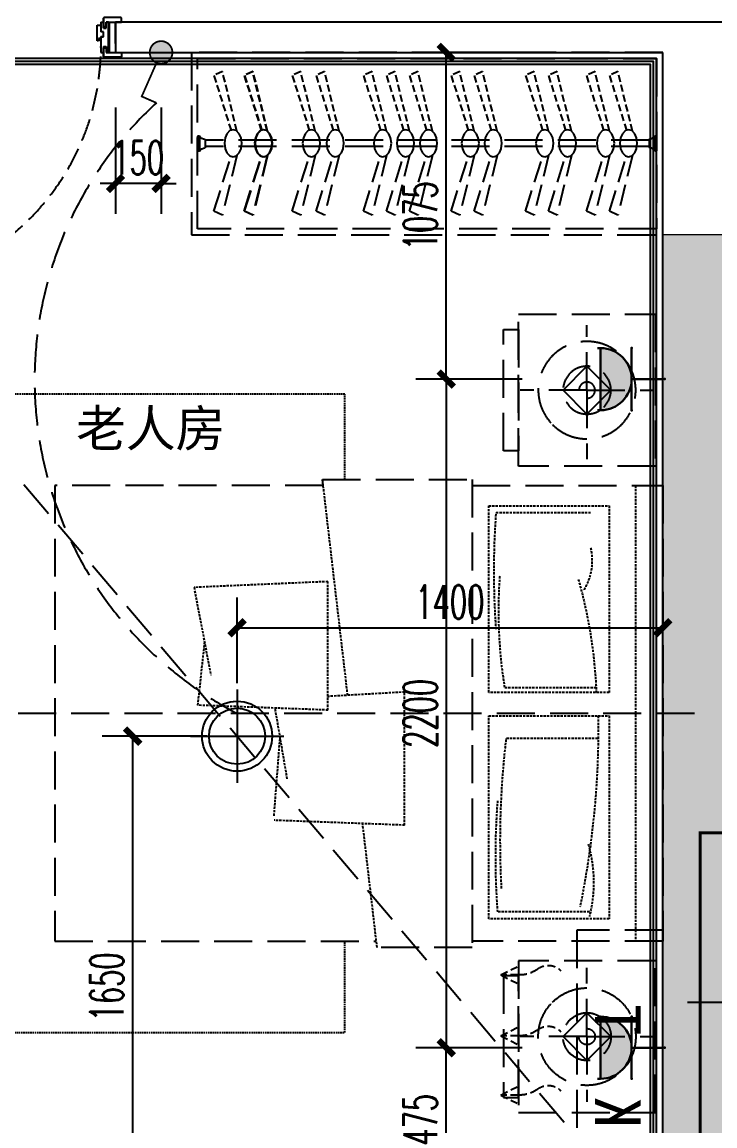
# Model space of a CAD drawing. Extents: x 184967 to 628822, y -100826 to 121332.
# Drawn here: x 400398 to 402677, y 36341 to 39974 of the extents above; entities that cross this region are included whole.
import ezdxf
from ezdxf.enums import TextEntityAlignment as Align

# ---------------------------------------------------------------- set-up
doc = ezdxf.new("R2010")
doc.units = 0
doc.header["$MEASUREMENT"] = 0
for name, pattern in [('__DASH', [0.35, 0.25, -0.1]), ('DASH', [0.35, 0.25, -0.1]), ('DASHED2', [0.375, 0.25, -0.125]), ('HIDDEN', [0.375, 0.25, -0.125])]:
    doc.linetypes.add(name, pattern=pattern)
for name, color, linetype in [('0-固定家具到顶', 55, 'Continuous'), ('0-活动家具', 55, 'Continuous'), ('E-空调', 51, 'Continuous'), ('E02-灯具开关连线', 6, 'Continuous'), ('KP12.00 Level 23 Keyplan$0$IFF-FURN-DETAIL', 250, 'Continuous'), ('P10-活动家具', 55, 'DASH'), ('P11-平面门套', 47, 'Continuous'), ('P11-平面门扇', 47, 'Continuous'), ('P13-文字说明', 52, 'Continuous'), ('T-灯具尺寸', 55, 'Continuous'), ('T03-天花造型', 30, 'Continuous'), ('T05-天花灯具', 51, 'Continuous'), ('WALL', 145, 'Continuous')]:
    doc.layers.add(name, color=color, linetype=linetype)
for name, color, linetype, lineweight in [('4#6#-col-2F~31F$0$COLU', 7, 'Continuous', 0), ('4#6#-col-2F~31F$0$COLU_HATCH', 251, 'Continuous', 0), ('E-插座', 60, 'Continuous', 30)]:
    doc.layers.add(name, color=color, linetype=linetype, lineweight=lineweight)
doc.styles.add('_TCH_LABEL', font='COMPLEX', dxfattribs={"bigfont": 'GBCBIG'})
doc.styles.add('尺寸标注', font='txt.shx', dxfattribs={"width": 0.6, "height": 110})
doc.styles.add('文字标注', font='')
doc.styles.get('文字标注').set_extended_font_data('SimSun')
doc.dimstyles.new('1-50', dxfattribs={"dimscale": 50, "dimtxt": 110, "dimasz": 1, "dimexe": 2, "dimexo": 2, "dimgap": 0.6, "dimtad": 1, "dimdec": 0, "dimrnd": 5, "dimtxsty": '尺寸标注', "dimblk": 'ARCHTICK', "dimcen": 2.5, "dimclrd": 251, "dimclre": 251, "dimclrt": 50, "dimadec": 0, "dimazin": 0, "dimtfac": 1, "dimtdec": 0, "dimtix": 1, "dimtmove": 2, "dimatfit": 3, "dimldrblk": 'DOT', "dimfxl": 1, "dimarcsym": 0})

# ---------------------------------------------------------------- blocks, each defined once
blk = doc.blocks.new('*U913')
h = blk.add_hatch(color=256)
edge = h.paths.add_edge_path()
edge.add_ellipse((117.692261023738, 211.010664521014), major_axis=(72.28993609263809, 72.2899360926381), ratio=0.9999999999998557, start_angle=134.9999999999959, end_angle=224.9996776147957)
edge.add_line((117.6916857887234, 108.7772564773466), (117.6928362587226, 108.7772564773466))
edge.add_ellipse((117.692261023738, 211.010664521014), major_axis=(72.28993609263809, 72.2899360926381), ratio=0.9999999999998557, start_angle=225.000322385196, end_angle=314.9999999999959)
edge.add_line((219.9256690690237, 211.010664521014), (15.45885297845223, 211.010664521014))
for p, q in [((15.45885297687346, 221.2340053252292), (15.45885297687346, 211.010664521014)), ((219.9256690706025, 221.2340053252292), (219.9256690706025, 211.010664521014)), ((219.9256690706025, 211.010664521014), (15.45885297687346, 211.010664521014)), ((15.45885297687346, 108.7772564773466), (219.9256690706025, 108.7772564773466)), ((117.692261023738, 108.7772564773466), (117.692261023738, 6.543848433653466))]:
    blk.add_line(p, q)
at = {"extrusion": (0, 0, -1)}
blk.add_ellipse((117.692261023738, 211.010664521014), major_axis=(72.28993609263809, 72.2899360926381), ratio=0.9999999999998557, start_param=0.7853981633975202, end_param=3.926990816987313, dxfattribs=at)
for p in [(15.45885297687346, 108.7772564773466), (219.9256690706025, 108.7772564773466), (117.692261023738, 0.0002235690571978921)]:
    blk.add_point(p)
at = {"style": '_TCH_LABEL', "text_generation_flag": 4}
blk.add_text('P', height=0.004089336318310933, dxfattribs=at).set_placement((117.6802636327775, 0.004073607324016848))
at = {"style": '_TCH_LABEL'}
blk.add_attdef('B', text='', height=84.06593068615378, dxfattribs=at).set_placement((174.5899560559046, 51.23559392852962), align=Align.MIDDLE)
blk = doc.blocks.new('_ArchTick')
at = {"color": 0, "linetype": 'ByBlock', "const_width": 0.4}
blk.add_lwpolyline([(-0.5, -0.5), (0.5, 0.5)], dxfattribs=at)
blk = doc.blocks.new('*D935')
at = {"layer": 'Defpoints', "color": 0, "transparency": 16777216}
for p in [(402505.5467367108, 38798.73281561729), (401793.3517550814, 36598.73281561729), (402505.5467366969, 36598.73281561729)]:
    blk.add_point(p, dxfattribs=at)
at = {"layer": 'E-插座', "color": 251, "lineweight": -2, "transparency": 16777216}
for p, q in [((402043.3517550814, 38798.73281561729), (401693.3517550814, 38798.73281561729)), ((401793.3517550814, 38798.73281561729), (401793.3517550814, 36598.73281561729)), ((402043.3517550814, 36598.73281561729), (401693.3517550814, 36598.73281561729))]:
    blk.add_line(p, q, dxfattribs=at)
at = {"layer": 'E-插座', "color": 251, "lineweight": -2, "transparency": 16777216, "xscale": 50, "yscale": 50, "zscale": 50}
for p, rotation in [((401793.3517550814, 38798.73281561729), 90), ((401793.3517550814, 36598.73281561729), 270)]:
    blk.add_blockref('_ArchTick', p, dxfattribs=dict(at, rotation=rotation))
at = {"layer": 'E-插座', "color": 50, "transparency": 16777216, "insert": (401708.3517550813, 37698.73281561717), "char_height": 110, "attachment_point": 5, "rotation": 90, "style": '尺寸标注'}
blk.add_mtext('2200', dxfattribs=at)
blk = doc.blocks.new('_Dot')
at = {"color": 0, "linetype": 'ByBlock', "lineweight": -2}
blk.add_line((-0.5, 0), (-1, 0), dxfattribs=at)
at = {"color": 0, "linetype": 'ByBlock', "const_width": 0.5}
blk.add_lwpolyline([(-0.25, 0, 1), (0.25, 0, 1)], format="xyb", close=True, dxfattribs=at)
blk = doc.blocks.new('*D937')
at = {"layer": 'Defpoints', "color": 0, "transparency": 16777216}
for p in [(401793.3517550814, 36598.73281561279), (402505.5467366969, 36598.73281561279), (402505.5467366939, 36123.73280448579)]:
    blk.add_point(p, dxfattribs=at)
at = {"layer": 'E-插座', "color": 251, "lineweight": -2, "transparency": 16777216}
for p, q in [((402043.3517550814, 36598.73281561279), (401693.3517550814, 36598.73281561279)), ((401793.3517550814, 36123.73280448579), (401793.3517550814, 36598.73281561279)), ((402043.3517550814, 36123.73280448579), (401693.3517550814, 36123.73280448579))]:
    blk.add_line(p, q, dxfattribs=at)
at = {"layer": 'E-插座', "color": 251, "lineweight": -2, "transparency": 16777216, "xscale": 50, "yscale": 50, "zscale": 50}
for p, rotation in [((401793.3517550814, 36598.73281561279), 90), ((401793.3517550814, 36123.73280448579), 270)]:
    blk.add_blockref('_ArchTick', p, dxfattribs=dict(at, rotation=rotation))
at = {"layer": 'E-插座', "color": 50, "transparency": 16777216, "insert": (401708.3517550813, 36361.23281004917), "char_height": 110, "attachment_point": 5, "rotation": 90, "style": '尺寸标注'}
blk.add_mtext('475', dxfattribs=at)
blk = doc.blocks.new('xidingdeng')
for p, q in [((0, 3.333333333332121), (0, -3.333333333332121)), ((-3.333333333321207, 0), (3.333333333335759, 0))]:
    blk.add_line(p, q)
blk.add_circle((0, 0), 2.499999999999503)
at = {"color": 8}
blk.add_circle((0, 0), 1.999999999999602, dxfattribs=at)
blk = doc.blocks.new('*D1004')
at = {"layer": 'Defpoints', "color": 0, "linetype": 'ByBlock', "transparency": 16777216}
for p in [(401105.5467368522, 37623.73282601734), (400762.0000000005, 35973.73283412973), (401105.5468412149, 35973.73283412973)]:
    blk.add_point(p, dxfattribs=at)
at = {"layer": 'T-灯具尺寸', "color": 251, "lineweight": -2, "transparency": 16777216}
for p, q in [((401005.5467368522, 37623.73282601734), (400662.0000000005, 37623.73282601734)), ((400762.0000000005, 37623.73282601734), (400762.0000000005, 35973.73283412973)), ((401005.5468412149, 35973.73283412973), (400662.0000000005, 35973.73283412973))]:
    blk.add_line(p, q, dxfattribs=at)
at = {"layer": 'T-灯具尺寸', "color": 251, "linetype": 'ByBlock', "lineweight": -2, "transparency": 16777216, "xscale": 50, "yscale": 50, "zscale": 50}
for p, rotation in [((400762.0000000005, 37623.73282601734), 90), ((400762.0000000005, 35973.73283412973), 270)]:
    blk.add_blockref('_ArchTick', p, dxfattribs=dict(at, rotation=rotation))
at = {"layer": 'T-灯具尺寸', "color": 50, "linetype": 'ByBlock', "transparency": 16777216, "insert": (400677.0000000003, 36798.73283007342), "char_height": 110, "attachment_point": 5, "rotation": 90, "style": '尺寸标注'}
blk.add_mtext('1650', dxfattribs=at)
blk = doc.blocks.new('*D1005')
at = {"layer": 'Defpoints', "color": 0, "linetype": 'ByBlock', "transparency": 16777216}
for p in [(402505.5467367036, 37980.50001480195), (401105.5467530278, 37698.73283041922), (402505.5467367036, 37698.73283041039)]:
    blk.add_point(p, dxfattribs=at)
at = {"layer": 'T-灯具尺寸', "color": 251, "lineweight": -2, "transparency": 16777216}
for p, q in [((401105.5467530278, 37798.73283041922), (401105.5467530278, 38080.50001480195)), ((402505.5467367036, 37798.73283041039), (402505.5467367036, 38080.50001480195)), ((401105.5467530278, 37980.50001480195), (402505.5467367036, 37980.50001480195))]:
    blk.add_line(p, q, dxfattribs=at)
at = {"layer": 'T-灯具尺寸', "color": 251, "linetype": 'ByBlock', "lineweight": -2, "transparency": 16777216, "xscale": 50, "yscale": 50, "zscale": 50, "rotation": 180}
blk.add_blockref('_ArchTick', (401105.5467530278, 37980.50001480195), dxfattribs=at)
at = {"layer": 'T-灯具尺寸', "color": 251, "linetype": 'ByBlock', "lineweight": -2, "transparency": 16777216, "xscale": 50, "yscale": 50, "zscale": 50}
blk.add_blockref('_ArchTick', (402505.5467367036, 37980.50001480195), dxfattribs=at)
at = {"layer": 'T-灯具尺寸', "color": 50, "linetype": 'ByBlock', "transparency": 16777216, "insert": (401805.5467448657, 38065.50001480195), "char_height": 110, "attachment_point": 5, "style": '尺寸标注'}
blk.add_mtext('1400', dxfattribs=at)
blk = doc.blocks.new('*U60')
h = blk.add_hatch(color=256)
edge = h.paths.add_edge_path()
edge.add_arc((2.151484108099001e-10, -6.974238000939174e-11), 62.10000000139564, -127.2198858071806, -82.21988580729841)
edge.add_arc((4.102717757037622e-11, 6.25181052942971e-11), 62.10000000149572, -82.21988580715593, -37.21988580716038)
edge.add_arc((1.803241866853272e-10, -4.329030005711761e-11), 62.1000000013083, -37.21988580716069, 7.78011419285809)
edge.add_arc((2.379280065519053e-10, -8.866071279668637e-11), 62.10000000121783, 7.780114192900837, 52.78011419291992)
edge.add_arc((1.10675738436181e-10, 9.613859847430588e-12), 62.10000000122108, 52.78011419277895, 97.78011419284384)
edge.add_arc((2.727522306764784e-10, -1.151127927489604e-10), 62.10000000138753, -262.2198858070278, -217.2198858069993)
edge.add_arc((-4.066601167799644e-11, 1.229560979061431e-10), 62.10000000108983, -217.2198858069997, -172.2198858069997)
edge.add_arc((4.24591190607203e-10, 6.351933524532205e-11), 62.1000000015266, -172.2198858071558, -127.2198858072611)
at = {"const_width": 9.936000000213985}
blk.add_lwpolyline([(-8.406582733408314, 61.52836229661051), (-35.66610994495528, 261.0427332916591), (-122.6803543755188, 249.1540299765452)], dxfattribs=at)
blk.add_lwpolyline([(-37.56277055767007, -49.45147387296431, 0.1989123673796352), (8.406582733570012, -61.52836229683994, 0.1989123673796269), (49.4514738728953, -37.56277055785021, 0.1989123673796338), (61.5283622966887, 8.406582733400644, 0.1989123673796519), (37.56277055790166, 49.45147387268018, 0.1989123673796731), (-8.406582733408314, 61.52836229661051, 0.1989123673796564), (-49.45147387272334, 37.56277055761304, 0.1989123673796721), (-61.52836229651291, -8.40658273363916, 0.198912367379654)], format="xyb", close=True, dxfattribs=at)
blk = doc.blocks.new('*D1045')
at = {"layer": 'Defpoints', "color": 0, "linetype": 'ByBlock', "transparency": 16777216}
for p in [(400705.5467530299, 39873.73280452582), (400855.5467545071, 39873.73280452581), (400705.5467530299, 39442.49998519805)]:
    blk.add_point(p, dxfattribs=at)
at = {"layer": 'E02-灯具开关连线', "color": 251, "lineweight": -2, "transparency": 16777216}
for p, q in [((400705.5467530299, 39692.49998519805), (400705.5467530299, 39342.49998519805)), ((400855.5467545071, 39692.49998519805), (400855.5467545071, 39342.49998519805)), ((400705.5467530299, 39442.49998519805), (400655.5467530299, 39442.49998519805)), ((400855.5467545071, 39442.49998519805), (400705.5467530299, 39442.49998519805)), ((400855.5467545071, 39442.49998519805), (400905.5467545071, 39442.49998519805))]:
    blk.add_line(p, q, dxfattribs=at)
at = {"layer": 'E02-灯具开关连线', "color": 251, "linetype": 'ByBlock', "lineweight": -2, "transparency": 16777216, "xscale": 50, "yscale": 50, "zscale": 50}
blk.add_blockref('_ArchTick', (400705.5467530299, 39442.49998519805), dxfattribs=at)
at = {"layer": 'E02-灯具开关连线', "color": 251, "linetype": 'ByBlock', "lineweight": -2, "transparency": 16777216, "xscale": 50, "yscale": 50, "zscale": 50, "rotation": 180}
blk.add_blockref('_ArchTick', (400855.5467545071, 39442.49998519805), dxfattribs=at)
at = {"layer": 'E02-灯具开关连线', "color": 50, "linetype": 'ByBlock', "transparency": 16777216, "insert": (400780.5467537685, 39527.49998519805), "char_height": 110, "attachment_point": 5, "style": '尺寸标注'}
blk.add_mtext('150', dxfattribs=at)
blk = doc.blocks.new('*D1052')
at = {"layer": 'Defpoints', "color": 0, "linetype": 'ByBlock', "transparency": 16777216}
for p in [(401793.3517550814, 39873.73281932778), (402505.5467530283, 39873.73281932778), (402505.5467367108, 38798.73281561729)]:
    blk.add_point(p, dxfattribs=at)
at = {"layer": 'E-插座', "color": 251, "lineweight": -2, "transparency": 16777216}
for p, q in [((402043.3517550814, 39873.73281932778), (401693.3517550814, 39873.73281932778)), ((401793.3517550814, 38798.73281561729), (401793.3517550814, 39873.73281932778)), ((402043.3517550814, 38798.73281561729), (401693.3517550814, 38798.73281561729))]:
    blk.add_line(p, q, dxfattribs=at)
at = {"layer": 'E-插座', "color": 251, "linetype": 'ByBlock', "lineweight": -2, "transparency": 16777216, "xscale": 50, "yscale": 50, "zscale": 50}
for p, rotation in [((401793.3517550814, 39873.73281932778), 90), ((401793.3517550814, 38798.73281561729), 270)]:
    blk.add_blockref('_ArchTick', p, dxfattribs=dict(at, rotation=rotation))
at = {"layer": 'E-插座', "color": 50, "linetype": 'ByBlock', "transparency": 16777216, "insert": (401708.3517550813, 39336.23281747242), "char_height": 110, "attachment_point": 5, "rotation": 90, "style": '尺寸标注'}
blk.add_mtext('1075', dxfattribs=at)
blk = doc.blocks.new('CTG')
at = {"color": 250, "linetype": 'DASH', "ltscale": 500}
for p, q in [((1599599.023498422, -1552240.778433566), (1599599.023498422, -1552020.182231938)), ((1599599.023498422, -1552162.066947831), (1599520.312012688, -1552240.778433566)), ((1599677.734984157, -1552240.778433566), (1599599.023498422, -1552162.066947831)), ((1599599.023498422, -1552240.778433566), (1599372.339264558, -1552240.778433566)), ((1599520.312012688, -1552240.778433566), (1599599.023498422, -1552319.489919301)), ((1599599.023498422, -1552240.778433566), (1599599.023498422, -1552460.658134645)), ((1599599.023498422, -1552319.489919301), (1599677.734984157, -1552240.778433566)), ((1599599.023498422, -1552240.778433566), (1599812.997915814, -1552240.778433566))]:
    blk.add_line(p, q, dxfattribs=at)
at = {"linetype": 'DASH', "ltscale": 500}
for points in [[(1599849.023498422, -1552465.778433566), (1599849.023498422, -1552015.778433566), (1599349.023498422, -1552015.778433566), (1599349.023498422, -1552465.778433566)], [(1599399.023498422, -1552465.778433566), (1599399.023498422, -1552515.778433566), (1599799.023498422, -1552515.778433566), (1599799.023498422, -1552465.778433566)]]:
    blk.add_lwpolyline(points, close=True, dxfattribs=at)
at = {"color": 250, "linetype": 'DASH', "ltscale": 500}
for major_axis, ratio, start_param, end_param in [((-113.3701593211881, -113.3701593211881), 0.9999999999993581, 3.141592653589664, 9.424777960769251), ((-55.65742532045987, 55.65742532045989), 0.9999999999969932, 4.71238898038482, 10.99557428756441), ((-26.4394873578456, -1.388866266762292), 0.9999999999757856, 4.701327179111829, 10.98451248629141)]:
    blk.add_ellipse((1599599.023498422, -1552240.778433566), major_axis=major_axis, ratio=ratio, start_param=start_param, end_param=end_param, dxfattribs=at)
blk = doc.blocks.new('A$C70A37CD5')
at = {"color": 250, "linetype": 'DASHED2', "ltscale": 30}
for p, q in [((89.99999995483086, 0), (89.99999995483086, -1500)), ((572.0555996068288, -66.85637058201246), (176.5179708397482, -66.85637058224529)), ((176.5179708397482, -66.85637058224529), (176.5179708397482, -681.1535538907629)), ((572.0555996068288, -681.1535538907629), (572.0555996068288, -66.85637058201246)), ((237.1578157155309, -90.44786957628094), (547.6163755788002, -90.44786957628094)), ((1101.003637416754, -316.1878670230508), (1541.685255570803, -335.387867023237)), ((1101.003637416987, -739.0829929402098), (1101.003637416754, -316.1878670230508)), ((1541.685255570803, -335.387867023237), (1486.485255570849, -623.795113070868)), ((1528.885255571222, -722.9951130710542), (1506.694353938336, -518.2072434090078)), ((176.5179708397482, -681.1535538909957), (572.0555996068288, -681.1535538907629)), ((519.0975706635509, -664.9862337817904), (217.9599418959115, -664.9862337817904)), ((848.9120125833433, -679.6822907738388), (1101.003637416987, -694.1527889287099)), ((848.9120125833433, -1117.794059927575), (848.9120125833433, -679.6822907738388)), ((1101.003637416987, -739.0829929402098), (1528.885255571222, -722.9951130710542)), ((572.0555996068288, -758.3285341325682), (176.5179708388168, -758.328534132801)), ((176.5179708388168, -758.328534132801), (176.5179708395153, -1425.851404789602)), ((572.0555996068288, -1425.851404789602), (572.0555996068288, -758.3285341325682)), ((1275.399839753984, -735.8683677334338), (1235.932468307903, -965.8471563179046)), ((513.9528438805137, -831.1245655592065), (212.8152151128743, -831.1245655594394)), ((1278.332468307344, -1086.706180057488), (1258.791927475715, -832.6436888831668)), ((848.9120125833433, -1117.794059927575), (1278.332468307344, -1101.706180057488)), ((241.3340200281236, -1403.417497466085), (542.471648795763, -1403.417497466085)), ((176.5179708388168, -1425.851404789835), (572.0555996068288, -1425.851404789602))]:
    blk.add_line(p, q, dxfattribs=at)
at = {"linetype": 'DASH', "ltscale": 500}
for points in [[(626.4684990404639, 2.328306436538696e-10), (0, 0), (2.328306436538696e-10, -1500), (626.4684990404639, -1499.999999999767)], [(1116.623463288357, 0.067716314617428), (1118.946480756858, 20.00000000023283), (626.4684990404639, 20.00000000023283), (626.4684990404639, -1519.999999999767), (939.4664493734017, -1519.999999999767)], [(1117.20449240529, 2.328306436538696e-10), (1999.999999897787, 4.656612873077393e-10), (1999.99999989802, -1499.999999999534), (942.0488958682399, -1499.999999999767)]]:
    blk.add_lwpolyline(points, dxfattribs=at)
at = {"color": 250, "linetype": 'DASHED2', "ltscale": 30}
for points in [[(1036.149076185422, -690.4300242026802), (1118.946480756858, 20.00000000023283)], [(939.466449372936, -1519.999999999767), (986.9444197029807, -1112.622790710302)]]:
    blk.add_lwpolyline(points, dxfattribs=at)
at = {"linetype": 'DASHED2', "ltscale": 30}
blk.add_lwpolyline([(939.466449372936, -1519.999999999767), (941.8007296750438, -1499.971077352922)], dxfattribs=at)
at = {"color": 250, "linetype": 'DASHED2', "ltscale": 30}
for centre, major_axis, ratio, start_param, end_param in [((-4136.62325296062, -281.7481347540743), (-4691.110260076588, 1.198168330670459e-09), 0.7537433610202756, 3.087463837923161, 3.195721469257728), ((2596.345597827574, 28.70998845445865), (2362.262002721814, 299.2971931478035), 0.2780037259654141, 3.04440129047532, 3.260412018115117), ((1623.431134378538, -714.5532088831533), (-228.78678593706, -1481.144356325135), 0.9367697489222372, 4.581762006279261, 4.83377155228928), ((-469.3573545175605, -437.6966908944305), (-54.2232218883732, -1263.393610686159), 0.7971982754177469, 1.424215817619533, 1.717376835970119), ((1740.504653265583, -954.2789912771696), (-237.9725681578769, 2099.597091266456), 0.7190777569742254, 1.396320462281868, 1.696353867507483), ((-2308.81725684792, -1169.243534209541), (-95.75431300125048, 2841.335353367894), 0.9999999999855705, 4.623445093008373, 4.797915954469197), ((-1561.630602400517, -1220.740448034092), (5.255142683501085e-10, 2266.029989774985), 0.9315732325958896, 4.631685946096135, 4.79309201467374), ((1763.716899430205, -1322.482904649281), (-1536.265867721114, 23.32182197939743), 0.5434611248531196, -0.1430410313606401, 0.1430410313607702)]:
    blk.add_ellipse(centre, major_axis=major_axis, ratio=ratio, start_param=start_param, end_param=end_param, dxfattribs=at)
at = {"layer": 'P10-活动家具', "color": 250, "linetype": 'DASHED2', "ltscale": 20}
blk.add_lwpolyline([(1045.985000147222, 20.00000000023283), (1045.985000147222, 300.3740194908896), (2453.861610786698, 300.3740194908896), (2448.148282346578, -1800.374019489755), (1045.985000147222, -1800.374019489755), (1045.985000147222, -1499.999999999636)], dxfattribs=at)
blk = doc.blocks.new('KP12.00 Level 23 Keyplan$0$HBA-Hanger')
at = {"color": 250, "linetype": 'DASH', "ltscale": 100}
blk.add_polyline3d([(-41.9496, 43.4272, 0), (-248.539, -6.68425, 0), (-234.963, -36.2244, 0), (-45.5965, 22.9304, 0)], dxfattribs=at)
at = {"color": 250, "linetype": 'DASH', "ltscale": 300}
blk.add_polyline3d([(-46.9451, 30.1133, 0), (-43.7782, 19.371, 0), (-33.1952, 8.819989999999999, 0), (-18.7283, 2.44564, 0), (0, 0, 0), (18.7283, 2.44564, 0), (33.1952, 8.819989999999999, 0), (43.7782, 19.371, 0), (46.9451, 30.1133, 0), (43.7782, 40.8557, 0), (33.1952, 51.4067, 0), (18.7283, 57.78100000000001, 0), (0, 60.2267, 0), (-18.7283, 57.78100000000001, 0), (-33.1952, 51.4067, 0), (-43.7782, 40.8557, 0)], close=True, dxfattribs=at)
blk.add_polyline3d([(41.9496, 43.4272, 0), (248.539, -6.68425, 0), (234.963, -36.2244, 0), (45.5965, 22.9304, 0)], dxfattribs=at)
blk = doc.blocks.new('KP12.00 Level 23 Keyplan$0$A$C09FB1370')
at = {"layer": 'KP12.00 Level 23 Keyplan$0$IFF-FURN-DETAIL'}
for p, q in [((-25, 14), (-25, -14)), ((-25, 14), (-25, -14)), ((-6, 25), (-6, -25)), ((-6, 25), (0, 25)), ((-6, 25), (0, 25)), ((-6, 25), (-6, -25)), ((0, 25), (0, -25)), ((-6, -25), (0, -25)), ((-6, -25), (0, -25))]:
    blk.add_line(p, q, dxfattribs=at)
for centre, start, end in [((-25.0201957081445, 35.9439744050615), 270.052731042177, 330.08443460519), ((-25.0201957081445, 35.9439744050615), 270.052731042177, 330.08443460519), ((-25.0201957081445, -35.9439744055271), 29.9155653948102, 89.94726895782351), ((-25.0201957081445, -35.9439744055271), 29.9155653948102, 89.94726895782351)]:
    blk.add_arc(centre, 21.9439836986288, start, end, dxfattribs=at)
blk = doc.blocks.new('*U885')
at = {"color": 251}
for p, q in [((20.0805182491531, 124.9999979953245), (20.08051798249334, 74.99999799526708)), ((920.0805166237624, 124.9999979953245), (920.0805167718903, 74.99999799526708))]:
    blk.add_line(p, q, dxfattribs=at)
at = {"layer": 'P11-平面门套', "ltscale": 200}
for p, q in [((-9.0082539828e-06, 168.3999979953478), (1.599990991722734, 169.9999979953245)), ((-9.0082539828e-06, 154.9999979953245), (-9.0082539828e-06, 168.3999979953478)), ((50.9999909916296, 154.9999979953245), (-9.0082539828e-06, 154.9999979953245)), ((1.599990991722734, 169.9999979953245), (58.39999099176929, 169.9999979953245)), ((39.99999099174603, 154.9999979953245), (39.99999093248017, 54.99999799532529)), ((42.99999093248014, 54.99999799532529), (42.999990991746, 154.9999979953245)), ((42.999990991746, 154.9999979953245), (42.99999093248014, 54.99999799532529)), ((50.99999099151318, 134.9999979953245), (50.9999909916296, 154.9999979953245)), ((58.39999099176929, 169.9999979953245), (59.999990991746, 168.3999979953478)), ((59.999990991746, 168.3999979953478), (59.999990991746, 139.9999979953245)), ((59.99999099128036, 134.9999979953245), (59.99999099128036, 166.9552061756803)), ((67.99999099174603, 154.9999979953245), (59.999990991746, 154.9999979953245)), ((67.99999099180422, 102.7828360671374), (67.99999099180422, 154.9999979953245)), ((872.1610438811695, 154.9999979953245), (880.1610438811695, 154.9999979953245)), ((872.161043881111, 102.7828360671374), (872.161043881111, 154.9999979953245)), ((881.7610438811462, 169.9999979953245), (880.1610438811695, 168.3999979953478)), ((880.1610438811695, 168.3999979953478), (880.1610438811695, 139.9999979953245)), ((880.1610438816349, 134.9999979953245), (880.1610438816349, 166.9552061756803)), ((938.5610438811927, 169.9999979953245), (881.7610438811462, 169.9999979953245)), ((889.1610438814023, 134.9999979953245), (889.1610438812859, 154.9999979953245)), ((889.1610438812859, 154.9999979953245), (940.161043881169, 154.9999979953245)), ((897.1610438219035, 54.99999799532529), (897.1610438811695, 154.9999979953245)), ((897.1610438811695, 154.9999979953245), (897.1610438219035, 54.99999799532529)), ((900.1610438811695, 154.9999979953245), (900.1610438219035, 54.99999799532529)), ((940.161043881169, 168.3999979953478), (938.5610438811927, 169.9999979953245)), ((940.161043881169, 154.9999979953245), (940.161043881169, 168.3999979953478)), ((51.99999099151319, 139.9999979953245), (50.99999099151318, 140.9999979953245)), ((59.99999099151319, 134.9999979953245), (50.99999099151318, 134.9999979953245)), ((59.999990991746, 139.9999979953245), (51.99999099151319, 139.9999979953245)), ((67.99999093253837, 103.3983006278257), (67.99999093253837, 126.7828360671382)), ((67.99999099180422, 116.9999979953245), (72.08458863462873, 116.9999979952663)), ((72.08458863457054, 109.2799979950614), (72.08458863462873, 116.9999979952663)), ((72.08458863457054, 109.2799979950614), (75.9153933489797, 109.2799979950614)), ((75.9153933489797, 109.2799979950614), (75.9153933490379, 116.9999979952663)), ((75.9153933490379, 116.9999979952663), (79.99999099180422, 116.9999979953245)), ((79.99999099180422, 116.9999979953245), (79.99999093253837, 64.99999799532532)), ((860.1610438811113, 116.9999979953245), (860.1610438218453, 64.99999799532532)), ((864.2456415238776, 116.9999979952663), (860.1610438811113, 116.9999979953245)), ((864.2456415239355, 109.2799979950614), (864.2456415238776, 116.9999979952663)), ((868.0764462383449, 109.2799979950614), (864.2456415239355, 109.2799979950614)), ((872.161043881111, 116.9999979953245), (868.0764462382867, 116.9999979952663)), ((868.0764462383449, 109.2799979950614), (868.0764462382867, 116.9999979952663)), ((872.1610438218453, 103.3983006278257), (872.1610438218453, 126.7828360671382)), ((880.1610438811695, 139.9999979953245), (888.1610438814023, 139.9999979953245)), ((880.1610438814023, 134.9999979953245), (889.1610438814023, 134.9999979953245)), ((888.1610438814023, 139.9999979953245), (889.1610438814023, 140.9999979953245)), ((59.99999093224733, 74.99999799532532), (50.99999093224732, 74.99999799532532)), ((50.99999093224732, 74.99999799532532), (50.99999093236374, 54.99999799532529)), ((67.99999093253837, 103.3983006278257), (58.99999093253837, 103.3983006278257)), ((58.99999093253837, 103.3983006278257), (58.99999093253837, 87.39830062782573)), ((58.99999099180422, 102.7828360671374), (58.99999099180422, 86.78283606713741)), ((67.99999099180422, 102.7828360671374), (58.99999099180422, 102.7828360671374)), ((58.99999093253837, 87.39830062782573), (67.99999093253837, 87.39830062782573)), ((58.99999099180422, 86.78283606713741), (67.99999099180422, 86.78283606713741)), ((59.9999909320145, 74.99999799532532), (59.9999909319563, 41.59999799530201)), ((67.99999093253837, 54.99999799532529), (67.99999093253837, 87.39830062782573)), ((872.1610438218453, 103.3983006278257), (881.1610438218453, 103.3983006278257)), ((872.161043881111, 102.7828360671374), (881.161043881111, 102.7828360671374)), ((872.1610438218453, 54.99999799532529), (872.1610438218453, 87.39830062782573)), ((881.1610438218453, 87.39830062782573), (872.1610438218453, 87.39830062782573)), ((881.161043881111, 86.78283606713741), (872.161043881111, 86.78283606713741)), ((880.1610438223692, 74.99999799532532), (880.1610438224271, 41.59999799530201)), ((880.1610438221363, 74.99999799532532), (889.1610438221363, 74.99999799532532)), ((881.1610438218453, 103.3983006278257), (881.1610438218453, 87.39830062782573)), ((881.161043881111, 102.7828360671374), (881.161043881111, 86.78283606713741)), ((889.1610438221363, 74.99999799532532), (889.1610438220199, 54.99999799532529)), ((50.99999093236374, 54.99999799532529), (-9.06751984079898e-06, 54.99999799532529)), ((-9.06751984079898e-06, 54.99999799532529), (-9.06751984079898e-06, 41.59999799530201)), ((-9.06751984079898e-06, 41.59999799530201), (1.599990932456876, 39.99999799532529)), ((1.599990932456876, 39.99999799532529), (58.39999093192135, 39.99999799532529)), ((42.99999093248014, 54.99999799532529), (50.99999093248017, 54.99999799532529)), ((51.99999093224733, 69.99999799532532), (50.99999093224732, 68.99999799532532)), ((59.99999093248014, 69.99999799532532), (51.99999093224733, 69.99999799532532)), ((58.39999093192135, 39.99999799532529), (59.9999909319563, 41.59999799530201)), ((59.99999093248014, 41.99999799532529), (59.99999093248014, 69.99999799532532)), ((67.99999093253837, 54.99999799532529), (59.99999093253835, 54.99999799532529)), ((79.99999093253837, 64.99999799532532), (67.99999093253837, 64.99999799532532)), ((860.1610438218453, 64.99999799532532), (872.1610438218453, 64.99999799532532)), ((872.1610438218453, 54.99999799532529), (880.1610438218453, 54.99999799532529)), ((880.1610438219035, 69.99999799532532), (888.1610438221363, 69.99999799532532)), ((880.1610438219035, 41.99999799532529), (880.1610438219035, 69.99999799532532)), ((881.7610438224623, 39.99999799532529), (880.1610438224271, 41.59999799530201)), ((938.5610438219268, 39.99999799532529), (881.7610438224623, 39.99999799532529)), ((888.1610438221363, 69.99999799532532), (889.1610438221363, 68.99999799532532)), ((889.1610438220199, 54.99999799532529), (940.1610438219033, 54.99999799532529)), ((897.1610438219035, 54.99999799532529), (889.1610438219035, 54.99999799532529)), ((940.1610438219033, 41.59999799530201), (938.5610438219268, 39.99999799532529)), ((940.1610438219033, 54.99999799532529), (940.1610438219033, 41.59999799530201))]:
    blk.add_line(p, q, dxfattribs=at)
at = {"layer": 'P11-平面门套'}
for p, q in [((20.08051824921858, 124.9999979952954), (20.08051824921858, 154.9999979953827)), ((920.0805166237258, 124.9999979952954), (920.0805166237258, 154.9999979953247)), ((20.08051798249334, 74.99999799526708), (20.08051798249334, 54.99999799532529)), ((920.0805167718903, 74.99999799526708), (920.0805167718903, 54.99999799532529))]:
    blk.add_line(p, q, dxfattribs=at)
blk = doc.blocks.new('A$C087C765B')
blk.add_lwpolyline([(764.1607779139304, 0.0004472729051485658), (804.1607779139304, 0.0004472733708098531), (804.1607779032202, 804.1615018498851), (764.1607779032202, 804.1615018498851)], close=True)
at = {"color": 250, "linetype": 'DASH', "ltscale": 300}
blk.add_arc((804.1607779139304, 0.0004472733708098531), 804.1610545765143, 90.00000000083378, 180, dxfattribs=at)
blk = doc.blocks.new('A$C0EE42455')
at = {"color": 251, "linetype": 'HIDDEN', "ltscale": 100}
for p, q in [((147.264191789669, 652.0607627186691), (120.0874453488796, 598.309093523625)), ((147.264191789669, 652.0607627186691), (174.4409382091835, 598.3090935127984)), ((147.2641917782603, 594.7098103198805), (147.264191789669, 652.0607627186691)), ((347.5784628326364, 652.060762678826), (320.4017163918761, 598.3090934837819)), ((347.5784628212277, 594.7098102800373), (347.5784628326364, 652.060762678826)), ((347.5784628326364, 652.060762678826), (374.7552092521801, 598.3090934729553)), ((542.4852946383471, 652.0607626400597), (515.3085481975577, 598.3090934450156)), ((542.4852946269384, 594.709810241271), (542.4852946383471, 652.0607626400597)), ((542.4852946383471, 652.0607626400597), (569.6620410578616, 598.309093434189)), ((742.75074962707, 652.0607626002165), (715.5740031862806, 598.3090934051725)), ((742.7507496156613, 594.7098102014279), (742.75074962707, 652.0607626002165)), ((742.75074962707, 652.0607626002165), (769.9274960465846, 598.3090933943749))]:
    blk.add_line(p, q, dxfattribs=at)
at = {"linetype": 'DASH', "ltscale": 500}
blk.add_lwpolyline([(1.253149821422994e-05, 402.4567850621825), (872.0000125314982, 402.4567848887527), (872.0000124753278, 119.4567848887527), (1.247521140612662e-05, 119.4567850621825)], close=True, dxfattribs=at)
at = {"color": 251, "linetype": 'HIDDEN', "ltscale": 100}
for centre, radius, start, end in [((48.10442365001654, 590.0937517051352), 99.26715273634173, 324.4056122866276, 2.665293403535049), ((248.4186946930131, 590.0937516652921), 99.26715273634173, 324.4056122866276, 2.665293403535049), ((443.3255264986947, 590.0937516265258), 99.26715273634173, 324.4056122866276, 2.665293403535049), ((643.5909814873012, 590.0937515866826), 99.26715273634173, 324.4056122866276, 2.665293403535049), ((172.4955961538071, 495.9700320264092), 56.81734646199575, 140.2307047756092, 227.1069044172098), ((372.809867196891, 495.970031986566), 56.81734646199575, 140.2307047756092, 227.1069044172098), ((567.7166990024853, 495.9700319477997), 56.81734646199575, 140.2307047756092, 227.1069044172098), ((767.9821539912082, 495.9700319079566), 56.81734646199575, 140.2307047756092, 227.1069044172098)]:
    blk.add_arc(centre, radius, start, end, dxfattribs=at)
at = {"color": 251, "ltscale": 200, "insert": (652.2638040411111, 192.0861962859344), "char_height": 150, "attachment_point": 1, "rotation": 179.99999998860406, "style": '文字标注'}
blk.add_mtext('K  T', dxfattribs=at)

msp = doc.modelspace()

# ---------------------------------------------------------------- hatches: boundary and pattern name
at = {"layer": '4#6#-col-2F~31F$0$COLU_HATCH'}
msp.add_hatch(color=252, dxfattribs=at).paths.add_polyline_path([(402905.5468457743, 34973.73280398949), (402905.5468457743, 35173.73280306248), (402705.5467503254, 35173.73280318122), (402705.5467373768, 35173.73280318285), (402705.5467496241, 39073.73280314839), (402705.5467368604, 39073.73280314839), (402705.5467496018, 39273.73280310625), (402505.546764862, 39273.73280263966), (402505.5467520963, 39073.73280268459), (402505.5467367123, 39073.73280309438), (402505.5467366927, 35973.73280448577), (402005.5467369609, 35973.73280451674), (402005.5467369577, 35773.73280448274), (402505.5467366927, 35773.73280448461), (402505.5467366927, 34973.73280372185)])

# ---------------------------------------------------------------- linework, layer by layer
at = {"layer": '0-活动家具', "color": 250, "linetype": '__DASH', "ltscale": 500}
for p, q in [((402460.5467530281, 39584.77549252065), (401000.5467530281, 39584.73281932768)), ((402460.5467530281, 39564.77549252065), (401000.5467530281, 39564.73281932768)), ((402609.9191671578, 37698.73281561727), (399617.0065328606, 37698.73281561727)), ((402586.8620230609, 36748.73281132012), (406014.1412972293, 36748.73281132012))]:
    msp.add_line(p, q, dxfattribs=at)
at = {"layer": '0-活动家具', "linetype": '__DASH', "ltscale": 500}
msp.add_lwpolyline([(402505.5467530281, 39873.73281932776), (400955.546753028, 39873.73281932776), (400955.546753028, 39273.73281932788), (402505.5467530281, 39273.73281932788)], close=True, dxfattribs=at)
at = {"layer": '0-活动家具', "color": 250, "linetype": '__DASH', "ltscale": 500}
msp.add_lwpolyline([(400975.5467530281, 39853.73281932797), (402485.5467530281, 39853.73281932797), (402485.5467530281, 39293.73281932788), (400975.5467530281, 39293.73281932788)], close=True, dxfattribs=at)
at = {"layer": '4#6#-col-2F~31F$0$COLU', "color": 6}
msp.add_lwpolyline([(402705.5467496688, 35173.73280318122), (402705.5467496688, 35273.73280447599), (402705.5467367197, 35273.73280447762), (402705.5467496241, 39073.73280314839), (402705.5467368604, 39073.73280314839), (402705.5467496134, 39273.73280310625), (402505.546764862, 39273.73280263966), (402505.5467520963, 39073.73280268459), (402505.5467367123, 39073.73280309438), (402505.5467366927, 35973.73280448577), (402005.5467369609, 35973.73280451674), (402005.5467369577, 35773.73280448274), (402505.5467366927, 35773.73280448461), (402505.5467366927, 34973.73280372185), (402705.5467367188, 34973.73280449462), (402905.5468457743, 34973.73280449644), (402905.5468457743, 35173.73280449644), (402705.5467496688, 35173.73280318122)], dxfattribs=at)
at = {"layer": 'E-插座', "linetype": '__DASH', "ltscale": 250, "const_width": 10}
msp.add_lwpolyline([(402997.5, 37305.5), (402628.5, 37305.5), (402628.5, 36253), (402997.5, 36253)], close=True, dxfattribs=at)
at = {"layer": 'E02-灯具开关连线', "color": 6, "linetype": 'DASH', "ltscale": 500}
for centre, radius, start, end in [((401810.3985911812, 36422.55519933709), 4630.284299617921, 83.54429294403867, 131.0094475257012), ((401676.4469920599, 38796.22772372108), 1237.102335593416, 132.5342205703368, 242.5172318654702)]:
    msp.add_arc(centre, radius, start, end, dxfattribs=at)
at = {"layer": 'T-灯具尺寸', "color": 8, "linetype": 'DASH', "ltscale": 500}
msp.add_line((399725.546736852, 39253.73283412971), (402485.546736852, 35993.73281790494), dxfattribs=at)
at = {"layer": 'T03-天花造型', "color": 55, "linetype": 'ByBlock'}
for points in [[(399725.546736852, 35993.73281790494), (402485.546736852, 35993.73281790494), (402485.546736852, 39853.73283412971), (399725.546736852, 39853.73283412971)], [(399745.546736852, 36013.73281790494), (402465.546736852, 36013.73281790494), (402465.546736852, 39833.73283412971), (399745.546736852, 39833.73283412971)]]:
    msp.add_lwpolyline(points, close=True, dxfattribs=at)
at = {"layer": 'T03-天花造型', "color": 8, "linetype": 'ByBlock'}
msp.add_lwpolyline([(399735.546736852, 36003.73281790494), (402475.546736852, 36003.73281790494), (402475.546736852, 39843.73283412971), (399735.546736852, 39843.73283412971)], close=True, dxfattribs=at)
at = {"layer": 'WALL'}
for p, q in [((402605.5467530281, 39973.73281932776), (400705.5467530299, 39973.73281932776)), ((400705.5467530299, 39973.73281932776), (400705.5467530299, 39873.73281932776)), ((402805.5468410213, 39973.73281932776), (402605.5467530281, 39973.73281932776)), ((400705.5467530299, 39873.73281932776), (402505.5467530281, 39873.73281932776)), ((402505.5467530281, 35973.73281932776), (402505.5467530281, 39873.73281932776))]:
    msp.add_line(p, q, dxfattribs=at)

# ---------------------------------------------------------------- block references
at = {"layer": '0-固定家具到顶', "color": 250, "xscale": -1}
msp.add_blockref('KP12.00 Level 23 Keyplan$0$A$C09FB1370', (400975.5467530281, 39573.73281932791), dxfattribs=at)
at = {"layer": '0-固定家具到顶', "color": 250, "extrusion": (0, 0, -1), "xscale": -1, "zscale": -1}
msp.add_blockref('KP12.00 Level 23 Keyplan$0$A$C09FB1370', (-402485.5467530281, 39574.68833897973), dxfattribs=at)
at = {"layer": '0-活动家具', "color": 250, "linetype": '__DASH', "ltscale": 500, "extrusion": (0, 0, -1), "xscale": -0.9500000001869238, "yscale": 0.9500000001869238, "zscale": -0.9500000001869238, "rotation": 89.99993133544916}
for p in [(-401063.7173818673, 39574.87815249024), (-401163.2213657454, 39574.87815249024), (-401164.6833480459, 39574.87815249024), (-401321.2277423842, 39574.87815249024), (-401399.7657600837, 39574.87815249024), (-401555.7085505846, 39574.87815249024), (-401631.1798797837, 39574.87815249118), (-401706.651208886, 39574.87815249118), (-401844.1463471847, 39574.87815249118), (-401919.617676287, 39574.87815249118), (-402088.7275252671, 39574.87815249118), (-402164.1988543694, 39574.87815249118), (-402289.2221282616, 39574.87815249118), (-402364.6934573639, 39574.87815249118)]:
    msp.add_blockref('KP12.00 Level 23 Keyplan$0$HBA-Hanger', p, dxfattribs=at)
at = {"layer": '0-活动家具', "linetype": '__DASH', "ltscale": 0.4, "xscale": -1, "rotation": 270}
msp.add_blockref('CTG', (1954497.262349709, -1560836.575774188), dxfattribs=at)
at = {"layer": '0-活动家具', "linetype": '__DASH', "ltscale": 0.4, "xscale": -1}
msp.add_blockref('A$C70A37CD5', (402505.5467367037, 38448.73281561727), dxfattribs=at)
at = {"layer": '0-活动家具', "linetype": '__DASH', "ltscale": 0.4, "rotation": 270}
msp.add_blockref('CTG', (1954497.262349709, 1636234.041405423), dxfattribs=at)
at = {"layer": 'E-插座', "rotation": 89.99999999999999}
for p in [(402512.0905851459, 38681.04055459354), (402512.0906014618, 36481.04055459354)]:
    msp.add_blockref('*U913', p, dxfattribs=at)
at = {"layer": 'E-空调', "xscale": -1, "rotation": 90}
msp.add_blockref('A$C0EE42455', (402625.0035380036, 36985.35537247724), dxfattribs=at)
at = {"layer": 'E02-灯具开关连线', "color": 6, "xscale": 0.5999999999999953, "yscale": 0.5999999999999953, "zscale": 0.5999999999999953, "rotation": 148.4757112580899}
msp.add_blockref('*U60', (400855.5467545072, 39873.73280452576), dxfattribs=at)
at = {"layer": 'P11-平面门套', "rotation": 180}
msp.add_blockref('*U885', (400725.6272712792, 40028.73281732309), dxfattribs=at)
at = {"layer": 'P11-平面门扇', "rotation": 180}
msp.add_blockref('A$C087C765B', (400657.6270053712, 39893.73326664037), dxfattribs=at)
at = {"layer": 'T05-天花灯具', "xscale": 46.07999946896734, "yscale": 46.07999946896734, "zscale": 46.07999946896734}
msp.add_blockref('xidingdeng', (401105.5467530275, 37623.73280691107), dxfattribs=at)

# ---------------------------------------------------------------- texts
at = {"layer": 'P13-文字说明', "color": 52, "style": '文字标注'}
msp.add_text('老人房', height=119.9976000479991, dxfattribs=at).set_placement((400575.7654210293, 38576.71773802963, 1.59961798e-08))

# ---------------------------------------------------------------- dimensions: what is measured, and where the dimension line sits
at = {"layer": 'E-插座', "color": 1, "linetype": 'ByBlock'}
dim = msp.add_linear_dim(base=(401793.3517550814, 39873.73281932778), p1=(402505.5467367105, 38798.73281561727), p2=(402505.5467530281, 39873.73281932776), angle=90, dimstyle='1-50', override={"dimfxl": 5, "dimfxlon": 1}, dxfattribs=at)
dim.commit()
dim.dimension.update_dxf_attribs({"geometry": '*D1052', "text_midpoint": (401708.3517550813, 39336.23281747242)})
at = {"layer": 'E-插座'}
for base, p1, p2, picture, middle in [((401793.3517550814, 36598.73281561729), (402505.5467367105, 38798.73281561727), (402505.5467366967, 36598.73281561727), '*D935', (401708.3517550813, 37698.73281561717)), ((401793.3517550814, 36598.73281561279), (402505.5467366937, 36123.73280448577), (402505.5467366967, 36598.73281561278), '*D937', (401708.3517550813, 36361.23281004917))]:
    dim = msp.add_linear_dim(base=base, p1=p1, p2=p2, angle=90, dimstyle='1-50', override={"dimfxl": 5, "dimfxlon": 1}, dxfattribs=at)
    dim.commit()
    dim.dimension.update_dxf_attribs({"geometry": picture, "text_midpoint": middle})
at = {"layer": 'E02-灯具开关连线', "color": 1, "linetype": 'ByBlock'}
dim = msp.add_linear_dim(base=(400705.5467530299, 39442.49998519805), p1=(400855.5467545071, 39873.73280452581), p2=(400705.5467530299, 39873.73280452582), dimstyle='1-50', override={"dimfxl": 5, "dimfxlon": 1}, dxfattribs=at)
dim.commit()
dim.dimension.update_dxf_attribs({"geometry": '*D1045', "text_midpoint": (400780.5467537685, 39527.49998519805)})
at = {"layer": 'T-灯具尺寸', "color": 1, "linetype": 'ByBlock'}
dim = msp.add_linear_dim(base=(402505.5467367036, 37980.50001480195), p1=(401105.5467530278, 37698.73283041922), p2=(402505.5467367036, 37698.73283041039), dimstyle='1-50', override={"dimfxl": 5, "dimfxlon": 1}, dxfattribs=at)
dim.commit()
dim.dimension.update_dxf_attribs({"geometry": '*D1005', "text_midpoint": (401805.5467448657, 38065.50001480195)})
dim = msp.add_linear_dim(base=(400762.0000000005, 35973.73283412973), p1=(401105.546736852, 37623.73282601732), p2=(401105.5468412147, 35973.73283412971), angle=90, dimstyle='1-50', override={"dimfxl": 5, "dimfxlon": 1}, dxfattribs=at)
dim.commit()
dim.dimension.update_dxf_attribs({"geometry": '*D1004', "text_midpoint": (400677.0000000003, 36798.73283007342)})

doc.saveas('drawing.dxf')
